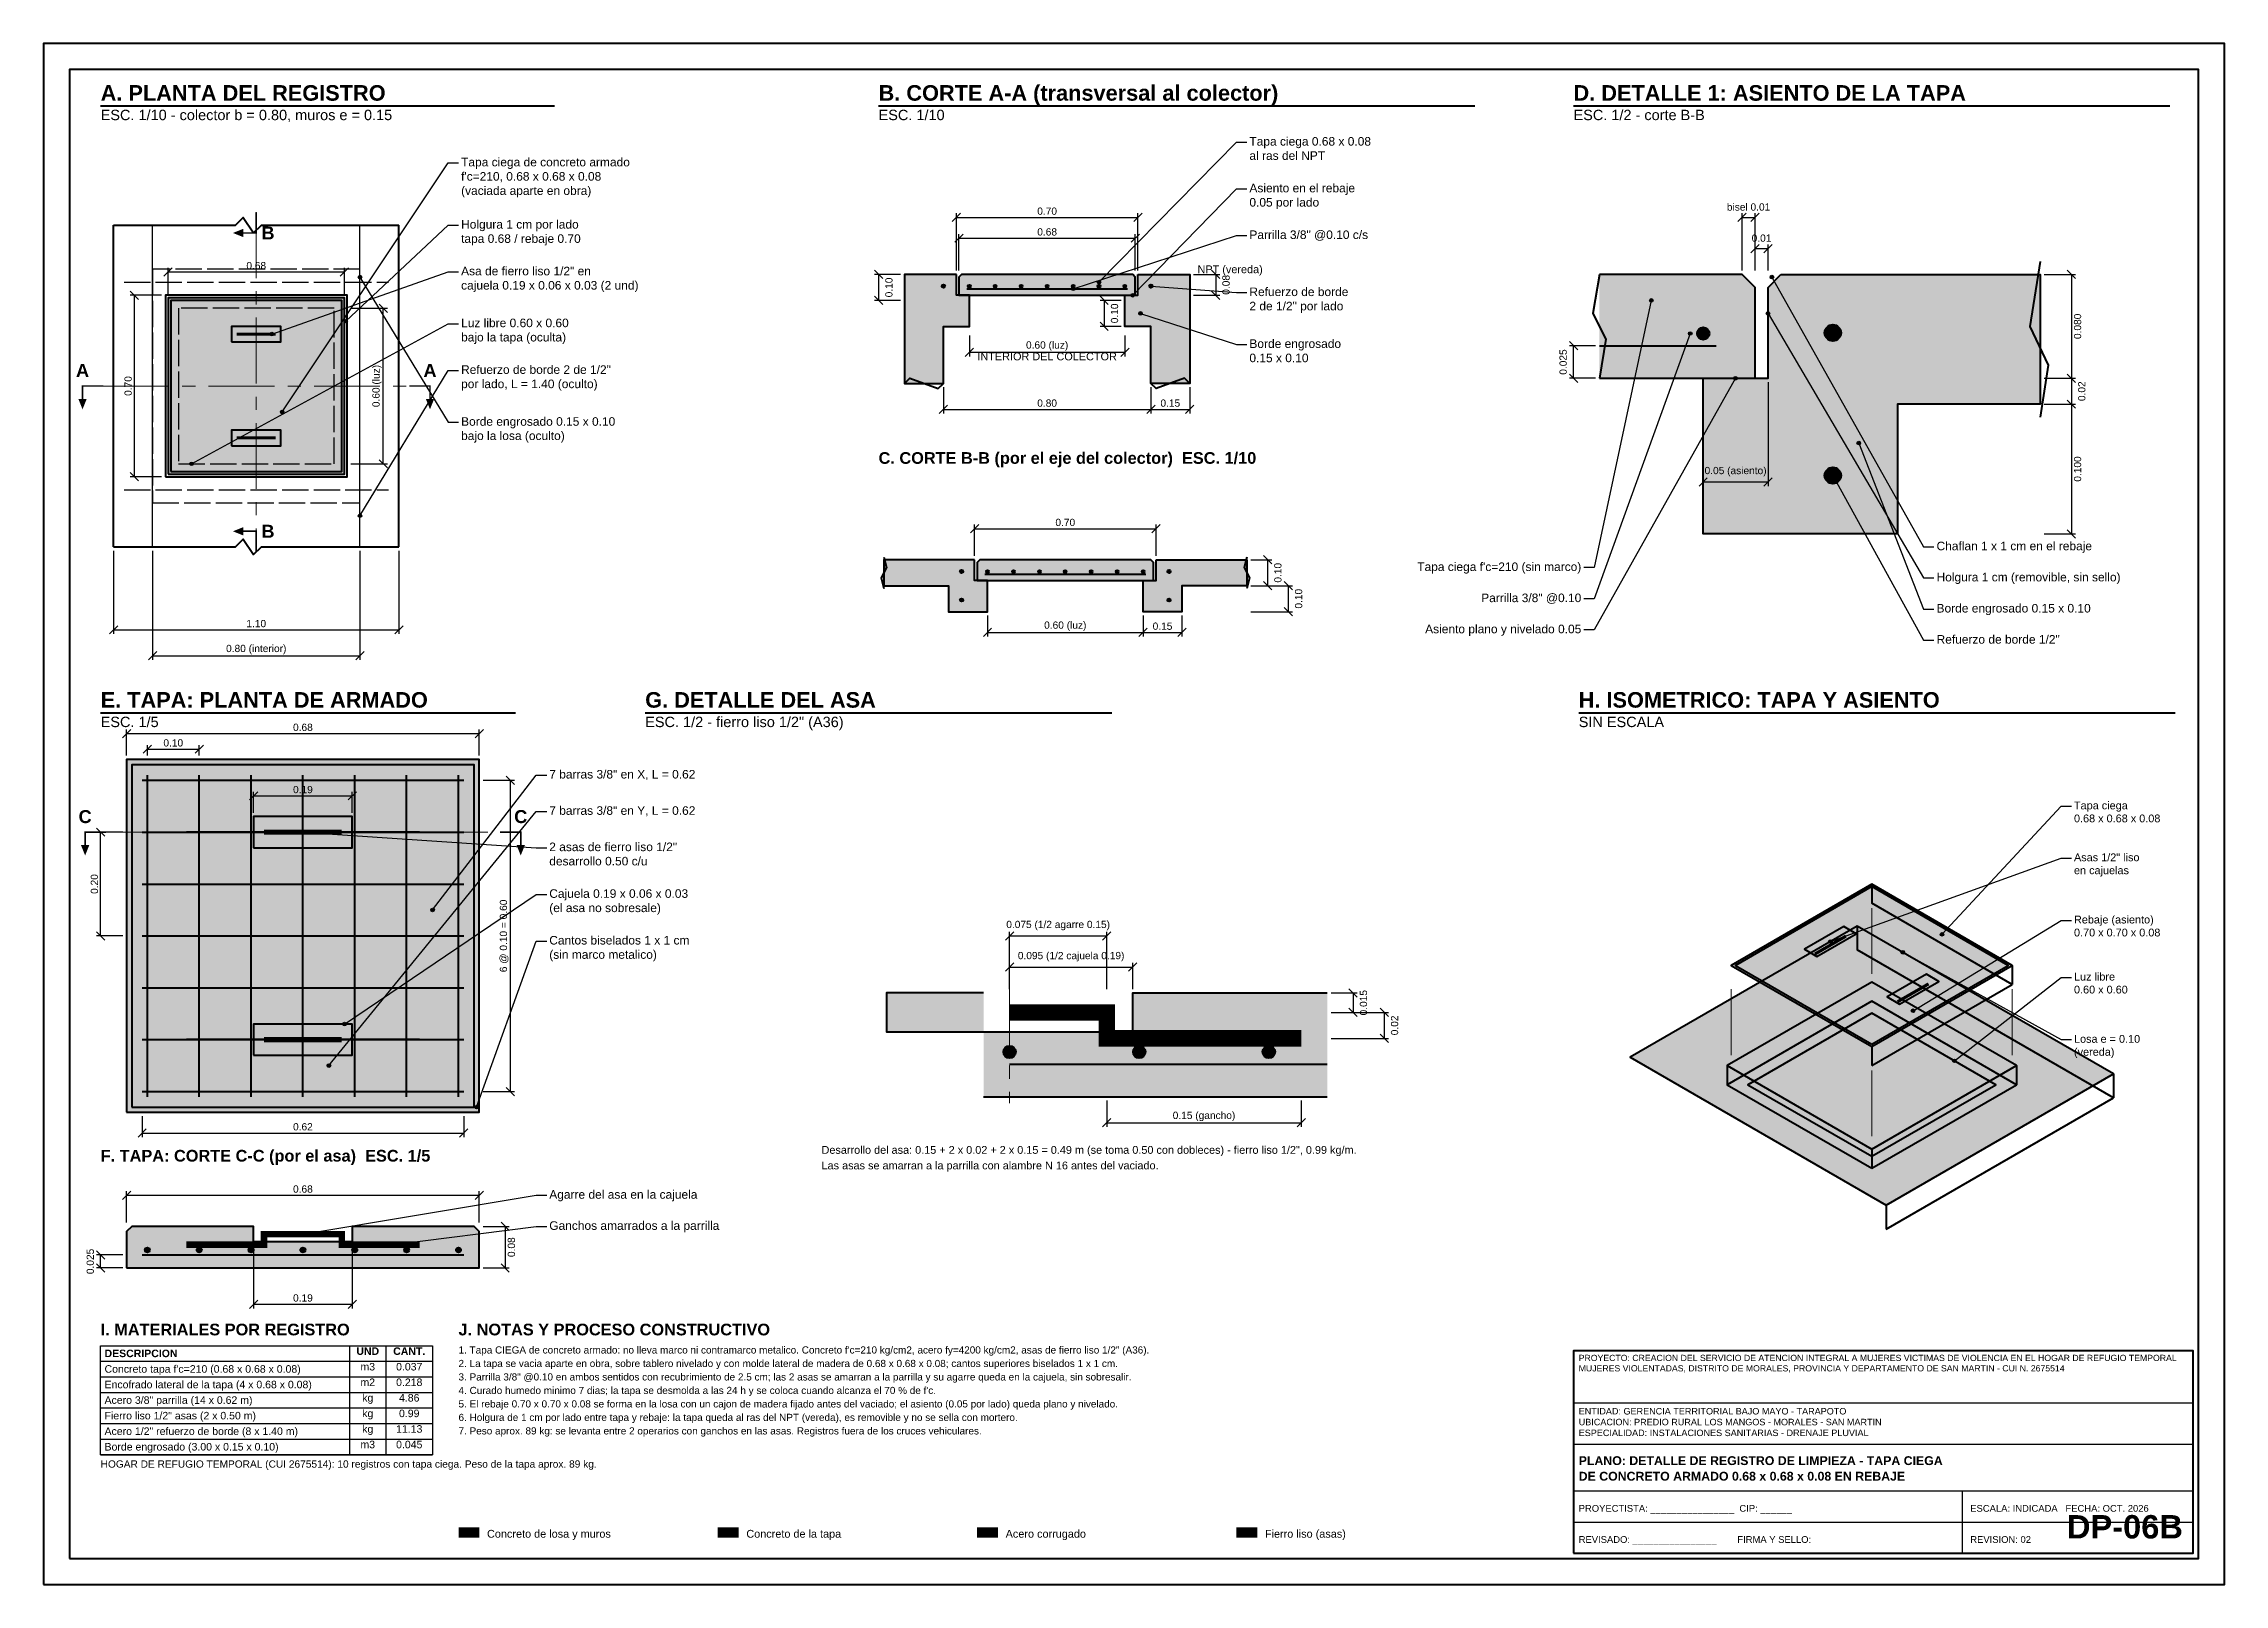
# Model space of a CAD drawing. Header units: millimetres. Extents: x 0 to 841, y 0 to 594.
import ezdxf
from ezdxf.enums import TextEntityAlignment as Align

# ---------------------------------------------------------------- set-up
doc = ezdxf.new("R2010")
doc.units = ezdxf.units.MM
doc.header["$LTSCALE"] = 8
doc.linetypes.add('CENTER', pattern=[5.08, 3.175, -0.635, 0.635, -0.635])
doc.linetypes.add('DASHED', pattern=[1.524, 1.27, -0.254])
for name, color, linetype, lineweight in [('ACERO', 1, 'Continuous', 40), ('ACERO_LISO', 30, 'Continuous', 40), ('ACERO_OCULTO', 1, 'DASHED', 25), ('CONCRETO', 8, 'Continuous', 50), ('CONCRETO_ACHURADO', 253, 'Continuous', 13), ('CORTE', 1, 'Continuous', 35), ('COTAS', 94, 'Continuous', 18), ('EJES', 1, 'CENTER', 18), ('LAMINA', 7, 'Continuous', 50), ('MEMBRETE', 7, 'Continuous', 25), ('NOTAS_LLAMADA', 30, 'Continuous', 25), ('OCULTO', 8, 'DASHED', 25), ('TAPA', 8, 'Continuous', 50), ('TEXTO', 7, 'Continuous', 25), ('TITULOS', 160, 'Continuous', 50)]:
    doc.layers.add(name, color=color, linetype=linetype, lineweight=lineweight)
doc.styles.add('ARIAL', font='arial.ttf')
doc.styles.add('ARIALB', font='arialbd.ttf')
doc.dimstyles.new('M_1_10', dxfattribs={"dimtxt": 2.8, "dimasz": 2.2, "dimexe": 1.6, "dimexo": 1.5, "dimgap": 1, "dimtad": 1, "dimlfac": 0.01, "dimzin": 0, "dimdsep": 46, "dimtxsty": 'ARIAL', "dimtsz": 1.6, "dimcen": 2.5, "dimclrd": 94, "dimclre": 94, "dimclrt": 7, "dimazin": 3, "dimtfac": 1, "dimtmove": 1, "dimatfit": 3})
doc.dimstyles.new('M_1_2', dxfattribs={"dimtxt": 2.8, "dimasz": 2.2, "dimexe": 1.6, "dimexo": 1.5, "dimgap": 1, "dimtad": 1, "dimdec": 3, "dimlfac": 0.002, "dimzin": 0, "dimdsep": 46, "dimtxsty": 'ARIAL', "dimtsz": 1.6, "dimcen": 2.5, "dimclrd": 94, "dimclre": 94, "dimclrt": 7, "dimazin": 3, "dimtfac": 1, "dimtmove": 1, "dimatfit": 3})
doc.dimstyles.new('M_1_5', dxfattribs={"dimtxt": 2.8, "dimasz": 2.2, "dimexe": 1.6, "dimexo": 1.5, "dimgap": 1, "dimtad": 1, "dimlfac": 0.005, "dimzin": 0, "dimdsep": 46, "dimtxsty": 'ARIAL', "dimtsz": 1.6, "dimcen": 2.5, "dimclrd": 94, "dimclre": 94, "dimclrt": 7, "dimazin": 3, "dimtfac": 1, "dimtmove": 1, "dimatfit": 3})

msp = doc.modelspace()

# ---------------------------------------------------------------- hatches: boundary and pattern name
at = {"layer": 'ACERO'}
h = msp.add_hatch(color=1, dxfattribs=at)
edge = h.paths.add_edge_path()
edge.add_arc((347, 500.5), 0.635, 0, 360)
h = msp.add_hatch(color=1, dxfattribs=at)
edge = h.paths.add_edge_path()
edge.add_arc((357, 500.45), 0.55, 0, 360)
h = msp.add_hatch(color=1, dxfattribs=at)
edge = h.paths.add_edge_path()
edge.add_arc((367, 500.45), 0.55, 0, 360)
h = msp.add_hatch(color=1, dxfattribs=at)
edge = h.paths.add_edge_path()
edge.add_arc((377, 500.45), 0.55, 0, 360)
h = msp.add_hatch(color=1, dxfattribs=at)
edge = h.paths.add_edge_path()
edge.add_arc((387, 500.45), 0.55, 0, 360)
h = msp.add_hatch(color=1, dxfattribs=at)
edge = h.paths.add_edge_path()
edge.add_arc((397, 500.45), 0.55, 0, 360)
h = msp.add_hatch(color=1, dxfattribs=at)
edge = h.paths.add_edge_path()
edge.add_arc((407, 500.45), 0.55, 0, 360)
h = msp.add_hatch(color=1, dxfattribs=at)
edge = h.paths.add_edge_path()
edge.add_arc((417, 500.45), 0.55, 0, 360)
h = msp.add_hatch(color=1, dxfattribs=at)
edge = h.paths.add_edge_path()
edge.add_arc((427, 500.5), 0.635, 0, 360)
h = msp.add_hatch(color=1, dxfattribs=at)
edge = h.paths.add_edge_path()
edge.add_arc((640, 482.25), 2.3812, 0, 360)
h = msp.add_hatch(color=1, dxfattribs=at)
edge = h.paths.add_edge_path()
edge.add_arc((690, 482.5), 3.175, 0, 360)
h = msp.add_hatch(color=1, dxfattribs=at)
edge = h.paths.add_edge_path()
edge.add_arc((690, 427.5), 3.175, 0, 360)
h = msp.add_hatch(color=1, dxfattribs=at)
edge = h.paths.add_edge_path()
edge.add_arc((354, 390.5), 0.635, 0, 360)
h = msp.add_hatch(color=1, dxfattribs=at)
edge = h.paths.add_edge_path()
edge.add_arc((364, 390.45), 0.55, 0, 360)
h = msp.add_hatch(color=1, dxfattribs=at)
edge = h.paths.add_edge_path()
edge.add_arc((374, 390.45), 0.55, 0, 360)
h = msp.add_hatch(color=1, dxfattribs=at)
edge = h.paths.add_edge_path()
edge.add_arc((384, 390.45), 0.55, 0, 360)
h = msp.add_hatch(color=1, dxfattribs=at)
edge = h.paths.add_edge_path()
edge.add_arc((394, 390.45), 0.55, 0, 360)
h = msp.add_hatch(color=1, dxfattribs=at)
edge = h.paths.add_edge_path()
edge.add_arc((404, 390.45), 0.55, 0, 360)
h = msp.add_hatch(color=1, dxfattribs=at)
edge = h.paths.add_edge_path()
edge.add_arc((414, 390.45), 0.55, 0, 360)
h = msp.add_hatch(color=1, dxfattribs=at)
edge = h.paths.add_edge_path()
edge.add_arc((424, 390.45), 0.55, 0, 360)
h = msp.add_hatch(color=1, dxfattribs=at)
edge = h.paths.add_edge_path()
edge.add_arc((434, 390.5), 0.635, 0, 360)
h = msp.add_hatch(color=1, dxfattribs=at)
edge = h.paths.add_edge_path()
edge.add_arc((354, 379.5), 0.635, 0, 360)
h = msp.add_hatch(color=1, dxfattribs=at)
edge = h.paths.add_edge_path()
edge.add_arc((434, 379.5), 0.635, 0, 360)
h = msp.add_hatch(color=1, dxfattribs=at)
edge = h.paths.add_edge_path()
edge.add_arc((372.5, 205.25), 2.3812, 0, 360)
h = msp.add_hatch(color=1, dxfattribs=at)
edge = h.paths.add_edge_path()
edge.add_arc((422.5, 205.25), 2.3812, 0, 360)
h = msp.add_hatch(color=1, dxfattribs=at)
edge = h.paths.add_edge_path()
edge.add_arc((472.5, 205.25), 2.3812, 0, 360)
h = msp.add_hatch(color=1, dxfattribs=at)
edge = h.paths.add_edge_path()
edge.add_arc((40, 128.9), 0.9525, 0, 360)
h = msp.add_hatch(color=1, dxfattribs=at)
edge = h.paths.add_edge_path()
edge.add_arc((60, 128.9), 0.9525, 0, 360)
h = msp.add_hatch(color=1, dxfattribs=at)
edge = h.paths.add_edge_path()
edge.add_arc((80, 128.9), 0.9525, 0, 360)
h = msp.add_hatch(color=1, dxfattribs=at)
edge = h.paths.add_edge_path()
edge.add_arc((100, 128.9), 0.9525, 0, 360)
h = msp.add_hatch(color=1, dxfattribs=at)
edge = h.paths.add_edge_path()
edge.add_arc((120, 128.9), 0.9525, 0, 360)
h = msp.add_hatch(color=1, dxfattribs=at)
edge = h.paths.add_edge_path()
edge.add_arc((140, 128.9), 0.9525, 0, 360)
h = msp.add_hatch(color=1, dxfattribs=at)
edge = h.paths.add_edge_path()
edge.add_arc((160, 128.9), 0.9525, 0, 360)
at = {"layer": 'CONCRETO_ACHURADO'}
for color, points in [(254, [(352, 505), (332, 505), (332, 463), (347, 463), (347, 485), (357, 485), (357, 497), (352, 497)]), (253, [(353, 497), (421, 497), (421, 504), (420, 505), (354, 505), (353, 504)]), (254, [(422, 505), (442, 505), (442, 463), (427, 463), (427, 485), (417, 485), (417, 497), (422, 497)]), (253, [(600, 465), (660, 465), (660, 500), (655, 505), (600, 505)]), (254, [(670, 505), (770, 505), (770, 455), (715, 455), (715, 405), (640, 405), (640, 465), (665, 465), (665, 500)]), (253, [(48, 428), (116, 428), (116, 496), (48, 496)]), (254, [(359, 395), (324, 395), (324, 385), (349, 385), (349, 375), (364, 375), (364, 387), (359, 387)]), (253, [(360, 387), (428, 387), (428, 394), (427, 395), (361, 395), (360, 394)]), (254, [(429, 395), (464, 395), (464, 385), (439, 385), (439, 375), (424, 375), (424, 387), (429, 387)]), (253, [(32, 182), (168, 182), (168, 318), (32, 318)]), (253, [(705, 207.36), (759.1785, 238.64), (705, 269.92), (650.8215, 238.64)]), (254, [(710.5772, 146.18), (798.219, 196.78), (699.4228, 253.82), (611.781, 203.22)]), (253, [(362.5, 228), (325, 228), (325, 213), (420, 213), (420, 228), (495, 228), (495, 188), (362.5, 188)]), (252, [(705, 167.8), (760.772, 200), (705, 232.2), (649.228, 200)]), (253, [(32, 122), (168, 122), (168, 136), (166, 138), (119, 138), (119, 132), (81, 132), (81, 138), (34, 138), (32, 136)])]:
    msp.add_hatch(color=color, dxfattribs=at).paths.add_polyline_path(points)
at = {"layer": 'NOTAS_LLAMADA'}
h = msp.add_hatch(color=30, dxfattribs=at)
edge = h.paths.add_edge_path()
edge.add_arc((122, 504), 0.7, 0, 360)
h = msp.add_hatch(color=30, dxfattribs=at)
edge = h.paths.add_edge_path()
edge.add_arc((666.5, 504), 0.7, 0, 360)
h = msp.add_hatch(color=30, dxfattribs=at)
edge = h.paths.add_edge_path()
edge.add_arc((397, 499.5), 0.7, 0, 360)
h = msp.add_hatch(color=30, dxfattribs=at)
edge = h.paths.add_edge_path()
edge.add_arc((407, 502), 0.7, 0, 360)
h = msp.add_hatch(color=30, dxfattribs=at)
edge = h.paths.add_edge_path()
edge.add_arc((420, 497), 0.7, 0, 360)
h = msp.add_hatch(color=30, dxfattribs=at)
edge = h.paths.add_edge_path()
edge.add_arc((427, 500.5), 0.7, 0, 360)
h = msp.add_hatch(color=30, dxfattribs=at)
edge = h.paths.add_edge_path()
edge.add_arc((423, 490), 0.7, 0, 360)
h = msp.add_hatch(color=30, dxfattribs=at)
edge = h.paths.add_edge_path()
edge.add_arc((620, 495), 0.7, 0, 360)
h = msp.add_hatch(color=30, dxfattribs=at)
edge = h.paths.add_edge_path()
edge.add_arc((665, 490), 0.7, 0, 360)
h = msp.add_hatch(color=30, dxfattribs=at)
edge = h.paths.add_edge_path()
edge.add_arc((88, 482), 0.7, 0, 360)
h = msp.add_hatch(color=30, dxfattribs=at)
edge = h.paths.add_edge_path()
edge.add_arc((116.5, 487), 0.7, 0, 360)
h = msp.add_hatch(color=30, dxfattribs=at)
edge = h.paths.add_edge_path()
edge.add_arc((635, 482.25), 0.7, 0, 360)
h = msp.add_hatch(color=30, dxfattribs=at)
edge = h.paths.add_edge_path()
edge.add_arc((652.5, 465), 0.7, 0, 360)
h = msp.add_hatch(color=30, dxfattribs=at)
edge = h.paths.add_edge_path()
edge.add_arc((92, 452), 0.7, 0, 360)
h = msp.add_hatch(color=30, dxfattribs=at)
edge = h.paths.add_edge_path()
edge.add_arc((700, 440), 0.7, 0, 360)
h = msp.add_hatch(color=30, dxfattribs=at)
edge = h.paths.add_edge_path()
edge.add_arc((57, 432), 0.7, 0, 360)
h = msp.add_hatch(color=30, dxfattribs=at)
edge = h.paths.add_edge_path()
edge.add_arc((690, 427.5), 0.7, 0, 360)
h = msp.add_hatch(color=30, dxfattribs=at)
edge = h.paths.add_edge_path()
edge.add_arc((122, 412), 0.7, 0, 360)
h = msp.add_hatch(color=30, dxfattribs=at)
edge = h.paths.add_edge_path()
edge.add_arc((100, 290), 0.7, 0, 360)
h = msp.add_hatch(color=30, dxfattribs=at)
edge = h.paths.add_edge_path()
edge.add_arc((150, 260), 0.7, 0, 360)
h = msp.add_hatch(color=30, dxfattribs=at)
edge = h.paths.add_edge_path()
edge.add_arc((689.0651, 247.84), 0.7, 0, 360)
h = msp.add_hatch(color=30, dxfattribs=at)
edge = h.paths.add_edge_path()
edge.add_arc((716.9512, 243.7), 0.7, 0, 360)
h = msp.add_hatch(color=30, dxfattribs=at)
edge = h.paths.add_edge_path()
edge.add_arc((732.0893, 250.6), 0.7, 0, 360)
h = msp.add_hatch(color=30, dxfattribs=at)
edge = h.paths.add_edge_path()
edge.add_arc((720.9349, 221.16), 0.7, 0, 360)
h = msp.add_hatch(color=30, dxfattribs=at)
edge = h.paths.add_edge_path()
edge.add_arc((116, 216), 0.7, 0, 360)
h = msp.add_hatch(color=30, dxfattribs=at)
edge = h.paths.add_edge_path()
edge.add_arc((736.8697, 201.84), 0.7, 0, 360)
h = msp.add_hatch(color=30, dxfattribs=at)
edge = h.paths.add_edge_path()
edge.add_arc((110, 200), 0.7, 0, 360)
h = msp.add_hatch(color=30, dxfattribs=at)
edge = h.paths.add_edge_path()
edge.add_arc((167, 184), 0.7, 0, 360)
h = msp.add_hatch(color=30, dxfattribs=at)
edge = h.paths.add_edge_path()
edge.add_arc((100, 135), 0.7, 0, 360)
h = msp.add_hatch(color=30, dxfattribs=at)
edge = h.paths.add_edge_path()
edge.add_arc((135, 131), 0.7, 0, 360)
at = {"layer": 'TEXTO'}
for color, points in [(254, [(160, 18), (168, 18), (168, 22), (160, 22)]), (253, [(260, 18), (268, 18), (268, 22), (260, 22)]), (1, [(360, 18), (368, 18), (368, 22), (360, 22)]), (30, [(460, 18), (468, 18), (468, 22), (460, 22)])]:
    msp.add_hatch(color=color, dxfattribs=at).paths.add_polyline_path(points)

# ---------------------------------------------------------------- linework, layer by layer
at = {"layer": 'ACERO'}
for p, q in [((356, 499.5), (418, 499.5)), ((600, 477.5), (645, 477.5)), ((363, 389.5), (425, 389.5)), ((40, 188), (40, 312)), ((60, 188), (60, 312)), ((80, 188), (80, 312)), ((100, 188), (100, 312)), ((120, 188), (120, 312)), ((140, 188), (140, 312)), ((160, 188), (160, 312)), ((38, 310), (162, 310)), ((38, 290), (162, 290)), ((38, 270), (162, 270)), ((38, 250), (162, 250)), ((38, 230), (162, 230)), ((38, 210), (162, 210)), ((372.5, 200.5), (495, 200.5)), ((38, 190), (162, 190)), ((38, 127), (162, 127))]:
    msp.add_line(p, q, dxfattribs=at)
for centre, radius in [((347, 500.5), 0.635), ((357, 500.45), 0.55), ((367, 500.45), 0.55), ((377, 500.45), 0.55), ((387, 500.45), 0.55), ((397, 500.45), 0.55), ((407, 500.45), 0.55), ((417, 500.45), 0.55), ((427, 500.5), 0.635), ((640, 482.25), 2.3812), ((690, 482.5), 3.175), ((690, 427.5), 3.175), ((354, 390.5), 0.635), ((364, 390.45), 0.55), ((374, 390.45), 0.55), ((384, 390.45), 0.55), ((394, 390.45), 0.55), ((404, 390.45), 0.55), ((414, 390.45), 0.55), ((424, 390.45), 0.55), ((434, 390.5), 0.635), ((354, 379.5), 0.635), ((434, 379.5), 0.635), ((372.5, 205.25), 2.3812), ((422.5, 205.25), 2.3812), ((472.5, 205.25), 2.3812), ((40, 128.9), 0.9525), ((60, 128.9), 0.9525), ((80, 128.9), 0.9525), ((100, 128.9), 0.9525), ((120, 128.9), 0.9525), ((140, 128.9), 0.9525), ((160, 128.9), 0.9525)]:
    msp.add_circle(centre, radius, dxfattribs=at)
at = {"layer": 'ACERO_LISO'}
for points, const_width in [([(74.5, 482), (89.5, 482)], 1.2), ([(74.5, 442), (89.5, 442)], 1.2), ([(55, 290), (85, 290)], 0.9), ([(85, 290), (115, 290)], 2), ([(115, 290), (145, 290)], 0.9), ([(683.0896, 243.01), (695.0407, 249.91)], 1.2), ([(714.9593, 224.61), (726.9104, 231.51)], 1.2), ([(372.5, 220.5), (410, 220.5), (410, 210.5), (485, 210.5)], 6.35), ([(55, 210), (85, 210)], 0.9), ([(85, 210), (115, 210)], 2), ([(115, 210), (145, 210)], 0.9), ([(55, 131), (85, 131), (85, 135), (115, 135), (115, 131), (145, 131)], 2.54)]:
    msp.add_lwpolyline(points, dxfattribs=dict(at, const_width=const_width))
at = {"layer": 'ACERO_OCULTO'}
for p, q in [((42, 402), (42, 522)), ((122, 402), (122, 522)), ((31, 502), (133, 502)), ((31, 422), (133, 422))]:
    msp.add_line(p, q, dxfattribs=at)
at = {"layer": 'CONCRETO'}
for p, q in [((27, 400), (27, 524)), ((137, 400), (137, 524)), ((699.4228, 253.82), (699.4228, 244.62)), ((798.219, 187.58), (699.4228, 244.62)), ((649.228, 200), (649.228, 192.64)), ((760.772, 200), (760.772, 192.64)), ((798.219, 196.78), (798.219, 187.58)), ((710.5772, 136.98), (798.219, 187.58)), ((705, 167.8), (705, 160.44)), ((710.5772, 146.18), (710.5772, 136.98))]:
    msp.add_line(p, q, dxfattribs=at)
for points in [[(27, 524), (74, 524), (77, 527), (81, 521), (84, 524), (137, 524)], [(770, 510), (766, 485), (773, 470), (770, 450)], [(332, 463), (334, 465), (345, 461), (347, 463)], [(442, 463), (440, 465), (429, 461), (427, 463)], [(27, 400), (74, 400), (77, 403), (81, 397), (84, 400), (137, 400)], [(324, 396), (325, 392), (323, 388), (324, 384)], [(464, 396), (463, 392), (465, 388), (464, 384)]]:
    msp.add_lwpolyline(points, dxfattribs=at)
for points in [[(352, 505), (332, 505), (332, 463), (347, 463), (347, 485), (357, 485), (357, 497), (352, 497)], [(422, 505), (442, 505), (442, 463), (427, 463), (427, 485), (417, 485), (417, 497), (422, 497)], [(670, 505), (770, 505), (770, 455), (715, 455), (715, 405), (640, 405), (640, 465), (665, 465), (665, 500)], [(47, 427), (117, 427), (117, 497), (47, 497)], [(72.5, 479), (91.5, 479), (91.5, 485), (72.5, 485)], [(72.5, 439), (91.5, 439), (91.5, 445), (72.5, 445)], [(359, 395), (324, 395), (324, 385), (349, 385), (349, 375), (364, 375), (364, 387), (359, 387)], [(429, 395), (464, 395), (464, 385), (439, 385), (439, 375), (424, 375), (424, 387), (429, 387)], [(81, 284), (119, 284), (119, 296), (81, 296)], [(710.5772, 146.18), (798.219, 196.78), (699.4228, 253.82), (611.781, 203.22)], [(683.8863, 242.09), (699.0244, 250.83), (694.244, 253.59), (679.1058, 244.85)], [(705, 167.8), (760.772, 200), (705, 232.2), (649.228, 200)], [(715.756, 223.69), (730.8942, 232.43), (726.1137, 235.19), (710.9756, 226.45)], [(705, 160.44), (760.772, 192.64), (705, 224.84), (649.228, 192.64)], [(705, 165.04), (752.8046, 192.64), (705, 220.24), (657.1954, 192.64)], [(81, 204), (119, 204), (119, 216), (81, 216)]]:
    msp.add_lwpolyline(points, close=True, dxfattribs=at)
at = {"layer": 'CORTE', "const_width": 0.6}
for points in [[(82, 529), (82, 521), (77, 521)], [(23, 462), (15, 462), (15, 457)], [(141, 462), (149, 462), (149, 457)], [(82, 398), (82, 406), (77, 406)], [(24, 290), (16, 290), (16, 285)], [(176, 290), (184, 290), (184, 285)]]:
    msp.add_lwpolyline(points, dxfattribs=at)
at = {"layer": 'CORTE', "color": 1}
for points in [[(77, 519.4), (77, 522.6), (73, 521)], [(13.4, 457), (16.6, 457), (15, 453)], [(147.4, 457), (150.6, 457), (149, 453)], [(77, 404.4), (77, 407.6), (73, 406)], [(14.4, 285), (17.6, 285), (16, 281)], [(182.4, 285), (185.6, 285), (184, 281)]]:
    msp.add_solid(points, dxfattribs=at)
at = {"layer": 'EJES'}
for p, q in [((82, 529), (82, 398)), ((23, 462), (141, 462)), ((24, 290), (176, 290)), ((705, 260.72), (705, 233.12)), ((372.5, 230.5), (372.5, 185.5)), ((650.8215, 229.44), (650.8215, 201.84)), ((759.1785, 229.44), (759.1785, 201.84)), ((705, 198.16), (705, 170.56))]:
    msp.add_line(p, q, dxfattribs=at)
at = {"layer": 'LAMINA'}
msp.add_lwpolyline([(0, 0), (841, 0), (841, 594), (0, 594)], close=True, dxfattribs=at)
at = {"layer": 'LAMINA', "lineweight": 70}
msp.add_lwpolyline([(10, 10), (831, 10), (831, 584), (10, 584)], close=True, dxfattribs=at)
at = {"layer": 'MEMBRETE'}
for p, q in [((22, 86), (150, 86)), ((118, 92), (118, 50)), ((132, 92), (132, 50)), ((22, 80), (150, 80)), ((22, 74), (150, 74)), ((22, 68), (150, 68)), ((590, 70), (829, 70)), ((22, 62), (150, 62)), ((22, 56), (150, 56)), ((590, 54), (829, 54)), ((22, 50), (150, 50)), ((590, 36), (829, 36)), ((740, 12), (740, 36)), ((590, 24), (829, 24))]:
    msp.add_line(p, q, dxfattribs=at)
msp.add_lwpolyline([(22, 92), (150, 92), (150, 50), (22, 50)], close=True, dxfattribs=at)
at = {"layer": 'MEMBRETE', "lineweight": 50}
msp.add_lwpolyline([(590, 12), (829, 12), (829, 90), (590, 90)], close=True, dxfattribs=at)
at = {"layer": 'NOTAS_LLAMADA'}
for points in [[(407, 502), (460, 556), (464, 556)], [(92, 452), (156, 548), (160, 548)], [(420, 497), (460, 538), (464, 538)], [(116.5, 487), (156, 524), (160, 524)], [(397, 499.5), (460, 520), (464, 520)], [(88, 482), (156, 506), (160, 506)], [(122, 504), (156, 448), (160, 448)], [(427, 500.5), (460, 498), (464, 498)], [(666.5, 504), (725, 400), (729, 400)], [(423, 490), (460, 478), (464, 478)], [(620, 495), (598, 392), (594, 392)], [(665, 490), (725, 388), (729, 388)], [(57, 432), (156, 486), (160, 486)], [(635, 482.25), (598, 380), (594, 380)], [(122, 412), (156, 468), (160, 468)], [(652.5, 465), (598, 368), (594, 368)], [(700, 440), (725, 376), (729, 376)], [(690, 427.5), (725, 364), (729, 364)], [(150, 260), (190, 312), (194, 312)], [(110, 200), (190, 298), (194, 298)], [(732.0893, 250.6), (778, 300), (782, 300)], [(100, 290), (190, 284), (194, 284)], [(689.0651, 247.84), (778, 280), (782, 280)], [(116, 216), (190, 266), (194, 266)], [(720.9349, 221.16), (778, 256), (782, 256)], [(167, 184), (190, 248), (194, 248)], [(716.9512, 243.7), (778, 210), (782, 210)], [(736.8697, 201.84), (778, 234), (782, 234)], [(100, 135), (190, 150), (194, 150)], [(135, 131), (190, 138), (194, 138)]]:
    msp.add_lwpolyline(points, dxfattribs=at)
for centre in [(122, 504), (666.5, 504), (397, 499.5), (407, 502), (420, 497), (427, 500.5), (423, 490), (620, 495), (665, 490), (88, 482), (116.5, 487), (635, 482.25), (652.5, 465), (92, 452), (700, 440), (57, 432), (690, 427.5), (122, 412), (100, 290), (150, 260), (689.0651, 247.84), (716.9512, 243.7), (732.0893, 250.6), (720.9349, 221.16), (116, 216), (736.8697, 201.84), (110, 200), (167, 184), (100, 135), (135, 131)]:
    msp.add_circle(centre, 0.7, dxfattribs=at)
at = {"layer": 'OCULTO'}
for p, q in [((42, 400), (42, 524)), ((122, 400), (122, 524))]:
    msp.add_line(p, q, dxfattribs=at)
for points in [[(42, 417), (122, 417), (122, 507), (42, 507)], [(52, 432), (112, 432), (112, 492), (52, 492)]]:
    msp.add_lwpolyline(points, close=True, dxfattribs=at)
at = {"layer": 'TAPA'}
for p, q in [((705, 269.92), (705, 262.56)), ((759.1785, 231.28), (705, 262.56)), ((759.1785, 238.64), (759.1785, 231.28)), ((705, 200), (759.1785, 231.28)), ((705, 207.36), (705, 200)), ((362.5, 188), (495, 188))]:
    msp.add_line(p, q, dxfattribs=at)
for points in [[(353, 497), (421, 497), (421, 504), (420, 505), (354, 505), (353, 504)], [(48, 428), (116, 428), (116, 496), (48, 496)], [(49, 429), (115, 429), (115, 495), (49, 495)], [(360, 387), (428, 387), (428, 394), (427, 395), (361, 395), (360, 394)], [(32, 182), (168, 182), (168, 318), (32, 318)], [(34, 184), (166, 184), (166, 316), (34, 316)], [(705, 207.36), (759.1785, 238.64), (705, 269.92), (650.8215, 238.64)], [(705, 208.28), (757.5851, 238.64), (705, 269), (652.4149, 238.64)], [(32, 122), (168, 122), (168, 136), (166, 138), (119, 138), (119, 132), (81, 132), (81, 138), (34, 138), (32, 136)]]:
    msp.add_lwpolyline(points, close=True, dxfattribs=at)
for points in [[(600, 505), (597.5, 490), (602.5, 480), (600, 465)], [(600, 465), (660, 465), (660, 500), (655, 505), (600, 505)], [(362.5, 228), (325, 228), (325, 213), (420, 213), (420, 228), (495, 228)]]:
    msp.add_lwpolyline(points, dxfattribs=at)
at = {"layer": 'TITULOS', "lineweight": 70}
for p, q in [((22, 570), (197, 570)), ((322, 570), (552, 570)), ((590, 570), (820, 570)), ((22, 336), (182, 336)), ((232, 336), (412, 336)), ((592, 336), (822, 336))]:
    msp.add_line(p, q, dxfattribs=at)

# ---------------------------------------------------------------- texts
at = {"layer": 'CORTE', "style": 'ARIALB'}
for p in [(84, 521), (84, 406)]:
    msp.add_text('B', height=5, dxfattribs=at).set_placement(p, align=Align.MIDDLE_LEFT)
for s, p in [('A', (15, 464)), ('A', (149, 464)), ('C', (16, 292)), ('C', (184, 292))]:
    msp.add_text(s, height=5, dxfattribs=at).set_placement(p, align=Align.BOTTOM_CENTER)
at = {"layer": 'TEXTO'}
for s, height, style, p in [('NPT (vereda)', 3, 'ARIAL', (445, 505.5)), ('Desarrollo del asa: 0.15 + 2 x 0.02 + 2 x 0.15 = 0.49 m (se toma 0.50 con dobleces) - fierro liso 1/2", 0.99 kg/m.', 3, 'ARIAL', (300, 166)), ('Las asas se amarran a la parrilla con alambre N 16 antes del vaciado.', 3, 'ARIAL', (300, 160)), ("Concreto tapa f'c=210 (0.68 x 0.68 x 0.08)", 2.9, 'ARIAL', (23.5, 81.6)), ('DESCRIPCION', 2.9, 'ARIALB', (23.5, 87.6)), ('2. La tapa se vacia aparte en obra, sobre tablero nivelado y con molde lateral de madera de 0.68 x 0.68 x 0.08; cantos superiores biselados 1 x 1 cm.', 2.75, 'ARIAL', (160, 83.8)), ('1. Tapa CIEGA de concreto armado: no lleva marco ni contramarco metalico. Concreto f\'c=210 kg/cm2, acero fy=4200 kg/cm2, asas de fierro liso 1/2" (A36).', 2.75, 'ARIAL', (160, 89)), ('Encofrado lateral de la tapa (4 x 0.68 x 0.08)', 2.9, 'ARIAL', (23.5, 75.6)), ("4. Curado humedo minimo 7 dias; la tapa se desmolda a las 24 h y se coloca cuando alcanza el 70 % de f'c.", 2.75, 'ARIAL', (160, 73.4)), ('3. Parrilla 3/8" @0.10 en ambos sentidos con recubrimiento de 2.5 cm; las 2 asas se amarran a la parrilla y su agarre queda en la cajuela, sin sobresalir.', 2.75, 'ARIAL', (160, 78.6)), ('Acero 3/8" parrilla (14 x 0.62 m)', 2.9, 'ARIAL', (23.5, 69.6)), ('5. El rebaje 0.70 x 0.70 x 0.08 se forma en la losa con un cajon de madera fijado antes del vaciado; el asiento (0.05 por lado) queda plano y nivelado.', 2.75, 'ARIAL', (160, 68.2)), ('Acero 1/2" refuerzo de borde (8 x 1.40 m)', 2.9, 'ARIAL', (23.5, 57.6)), ('Fierro liso 1/2" asas (2 x 0.50 m)', 2.9, 'ARIAL', (23.5, 63.6)), ('6. Holgura de 1 cm por lado entre tapa y rebaje: la tapa queda al ras del NPT (vereda), es removible y no se sella con mortero.', 2.75, 'ARIAL', (160, 63)), ('7. Peso aprox. 89 kg: se levanta entre 2 operarios con ganchos en las asas. Registros fuera de los cruces vehiculares.', 2.75, 'ARIAL', (160, 57.8)), ('Borde engrosado (3.00 x 0.15 x 0.10)', 2.9, 'ARIAL', (23.5, 51.6)), ('HOGAR DE REFUGIO TEMPORAL (CUI 2675514): 10 registros con tapa ciega. Peso de la tapa aprox. 89 kg.', 2.8, 'ARIAL', (22, 45)), ('PLANO: DETALLE DE REGISTRO DE LIMPIEZA - TAPA CIEGA', 3.4, 'ARIALB', (592, 46)), ('DE CONCRETO ARMADO 0.68 x 0.68 x 0.08 EN REBAJE', 3.4, 'ARIALB', (592, 40)), ('PROYECTISTA: ________________  CIP: ______', 2.6, 'ARIAL', (592, 28)), ('ESCALA: INDICADA   FECHA: OCT. 2026', 2.6, 'ARIAL', (743, 28)), ('Concreto de losa y muros', 3, 'ARIAL', (171, 18)), ('Concreto de la tapa', 3, 'ARIAL', (271, 18)), ('Acero corrugado', 3, 'ARIAL', (371, 18)), ('Fierro liso (asas)', 3, 'ARIAL', (471, 18)), ('REVISADO: ________________        FIRMA Y SELLO:', 2.6, 'ARIAL', (592, 16)), ('REVISION: 02', 2.6, 'ARIAL', (743, 16))]:
    msp.add_text(s, height=height, dxfattribs=dict(at, style=style)).set_placement(p)
for s, height, style, p in [('INTERIOR DEL COLECTOR', 3, 'ARIAL', (387, 471)), ('UND', 2.9, 'ARIALB', (125, 87.6)), ('m3', 2.9, 'ARIAL', (125, 81.6)), ('CANT.', 2.9, 'ARIALB', (141, 87.6)), ('0.037', 2.9, 'ARIAL', (141, 81.6)), ('m2', 2.9, 'ARIAL', (125, 75.6)), ('0.218', 2.9, 'ARIAL', (141, 75.6)), ('kg', 2.9, 'ARIAL', (125, 69.6)), ('kg', 2.9, 'ARIAL', (125, 63.6)), ('4.86', 2.9, 'ARIAL', (141, 69.6)), ('0.99', 2.9, 'ARIAL', (141, 63.6)), ('kg', 2.9, 'ARIAL', (125, 57.6)), ('11.13', 2.9, 'ARIAL', (141, 57.6)), ('m3', 2.9, 'ARIAL', (125, 51.6)), ('0.045', 2.9, 'ARIAL', (141, 51.6))]:
    msp.add_text(s, height=height, dxfattribs=dict(at, style=style)).set_placement(p, align=Align.BOTTOM_CENTER)
at = {"layer": 'TEXTO', "style": 'ARIAL'}
for s, insert, char_height, width, attachment_point in [('Tapa ciega 0.68 x 0.08\\Pal ras del NPT', (465, 557.98), 3.3, 60, 1), ("Tapa ciega de concreto armado\\Pf'c=210, 0.68 x 0.68 x 0.08\\P(vaciada aparte en obra)", (161, 549.98), 3.3, 80, 1), ('Asiento en el rebaje\\P0.05 por lado', (465, 539.98), 3.3, 60, 1), ('Holgura 1 cm por lado\\Ptapa 0.68 / rebaje 0.70', (161, 525.98), 3.3, 80, 1), ('Parrilla 3/8" @0.10 c/s', (465, 521.98), 3.3, 60, 1), ('Asa de fierro liso 1/2" en\\Pcajuela 0.19 x 0.06 x 0.03 (2 und)', (161, 507.98), 3.3, 80, 1), ('Refuerzo de borde\\P2 de 1/2" por lado', (465, 499.98), 3.3, 60, 1), ('Luz libre 0.60 x 0.60\\Pbajo la tapa (oculta)', (161, 487.98), 3.3, 80, 1), ('Borde engrosado\\P0.15 x 0.10', (465, 479.98), 3.3, 60, 1), ('Refuerzo de borde 2 de 1/2"\\Ppor lado, L = 1.40 (oculto)', (161, 469.98), 3.3, 80, 1), ('Borde engrosado 0.15 x 0.10\\Pbajo la losa (oculto)', (161, 449.98), 3.3, 80, 1), ('Chaflan 1 x 1 cm en el rebaje', (730, 401.98), 3.3, 80, 1), ("Tapa ciega f'c=210 (sin marco)", (593, 393.98), 3.3, 75, 3), ('Holgura 1 cm (removible, sin sello)', (730, 389.98), 3.3, 80, 1), ('Parrilla 3/8" @0.10', (593, 381.98), 3.3, 75, 3), ('Asiento plano y nivelado 0.05', (593, 369.98), 3.3, 75, 3), ('Borde engrosado 0.15 x 0.10', (730, 377.98), 3.3, 80, 1), ('Refuerzo de borde 1/2"', (730, 365.98), 3.3, 80, 1), ('7 barras 3/8" en X, L = 0.62', (195, 313.98), 3.3, 90, 1), ('7 barras 3/8" en Y, L = 0.62', (195, 299.98), 3.3, 90, 1), ('Tapa ciega\\P0.68 x 0.68 x 0.08', (783, 301.8), 3, 50, 1), ('2 asas de fierro liso 1/2"\\Pdesarrollo 0.50 c/u', (195, 285.98), 3.3, 90, 1), ('Asas 1/2" liso\\Pen cajuelas', (783, 281.8), 3, 50, 1), ('Cajuela 0.19 x 0.06 x 0.03\\P(el asa no sobresale)', (195, 267.98), 3.3, 90, 1), ('Rebaje (asiento)\\P0.70 x 0.70 x 0.08', (783, 257.8), 3, 50, 1), ('Cantos biselados 1 x 1 cm\\P(sin marco metalico)', (195, 249.98), 3.3, 90, 1), ('Luz libre\\P0.60 x 0.60', (783, 235.8), 3, 50, 1), ('Losa e = 0.10\\P(vereda)', (783, 211.8), 3, 50, 1), ('Agarre del asa en la cajuela', (195, 151.98), 3.3, 80, 1), ('Ganchos amarrados a la parrilla', (195, 139.98), 3.3, 80, 1), ('PROYECTO: CREACION DEL SERVICIO DE ATENCION INTEGRAL A MUJERES VICTIMAS DE VIOLENCIA EN EL HOGAR DE REFUGIO TEMPORAL MUJERES VIOLENTADAS, DISTRITO DE MORALES, PROVINCIA Y DEPARTAMENTO DE SAN MARTIN - CUI N. 2675514', (592, 88.5), 2.4, 232, 1), ('ENTIDAD: GERENCIA TERRITORIAL BAJO MAYO - TARAPOTO\\PUBICACION: PREDIO RURAL LOS MANGOS - MORALES - SAN MARTIN\\PESPECIALIDAD: INSTALACIONES SANITARIAS - DRENAJE PLUVIAL', (592, 68), 2.5, 232, 1)]:
    msp.add_mtext(s, dxfattribs=dict(at, insert=insert, char_height=char_height, width=width, attachment_point=attachment_point))
at = {"layer": 'TITULOS'}
for s, height, style, p in [('A. PLANTA DEL REGISTRO', 6, 'ARIALB', (22, 572)), ('B. CORTE A-A (transversal al colector)', 6, 'ARIALB', (322, 572)), ('D. DETALLE 1: ASIENTO DE LA TAPA', 6, 'ARIALB', (590, 572)), ('ESC. 1/10 - colector b = 0.80, muros e = 0.15', 4, 'ARIAL', (22, 564.5)), ('ESC. 1/10', 4, 'ARIAL', (322, 564.5)), ('ESC. 1/2 - corte B-B', 4, 'ARIAL', (590, 564.5)), ('C. CORTE B-B (por el eje del colector)  ESC. 1/10', 4.5, 'ARIALB', (322, 432)), ('E. TAPA: PLANTA DE ARMADO', 6, 'ARIALB', (22, 338)), ('G. DETALLE DEL ASA', 6, 'ARIALB', (232, 338)), ('H. ISOMETRICO: TAPA Y ASIENTO', 6, 'ARIALB', (592, 338)), ('ESC. 1/5', 4, 'ARIAL', (22, 330.5)), ('ESC. 1/2 - fierro liso 1/2" (A36)', 4, 'ARIAL', (232, 330.5)), ('SIN ESCALA', 4, 'ARIAL', (592, 330.5)), ('F. TAPA: CORTE C-C (por el asa)  ESC. 1/5', 4.5, 'ARIALB', (22, 163)), ('I. MATERIALES POR REGISTRO', 4.5, 'ARIALB', (22, 96)), ('J. NOTAS Y PROCESO CONSTRUCTIVO', 4.5, 'ARIALB', (160, 96))]:
    msp.add_text(s, height=height, dxfattribs=dict(at, style=style)).set_placement(p)
at = {"layer": 'TITULOS', "style": 'ARIALB'}
msp.add_text('DP-06B', height=9, dxfattribs=at).set_placement((825, 15), align=Align.BOTTOM_RIGHT)

# ---------------------------------------------------------------- dimensions: what is measured, and where the dimension line sits
at = {"layer": 'COTAS'}
for base, p1, p2, dimstyle in [((352, 527), (352, 505), (422, 505), 'M_1_10'), ((353, 519), (353, 505), (421, 505), 'M_1_10'), ((48, 506), (48, 496), (116, 496), 'M_1_10'), ((347, 453), (347, 463), (427, 463), 'M_1_10'), ((427, 453), (427, 463), (442, 463), 'M_1_10'), ((359, 407), (359, 395), (429, 395), 'M_1_10'), ((27, 368), (27, 400), (137, 400), 'M_1_10'), ((424, 367), (424, 375), (439, 375), 'M_1_10'), ((32, 328), (32, 318), (168, 318), 'M_1_5'), ((81, 304), (81, 296), (119, 296), 'M_1_5'), ((38, 174), (38, 182), (162, 182), 'M_1_5'), ((32, 150), (32, 138), (168, 138), 'M_1_5'), ((81, 108), (81, 132), (119, 132), 'M_1_5')]:
    msp.add_linear_dim(base=base, p1=p1, p2=p2, dimstyle=dimstyle, dxfattribs=at).render()
for base, p1, p2, text, dimstyle in [((655, 527), (655, 505), (660, 505), 'bisel 0.01', 'M_1_2'), ((660, 515), (660, 505), (665, 505), '0.01', 'M_1_2'), ((357, 475), (357, 483), (417, 483), '0.60 (luz)', 'M_1_10'), ((640, 425), (640, 465), (665, 465), '0.05 (asiento)', 'M_1_2'), ((42, 358), (42, 400), (122, 400), '0.80 (interior)', 'M_1_10'), ((364, 367), (364, 375), (424, 375), '0.60 (luz)', 'M_1_10'), ((40, 322), (40, 318), (60, 318), '0.10', 'M_1_5'), ((372.5, 250), (372.5, 228), (410, 228), '0.075 (1/2 agarre 0.15)', 'M_1_2'), ((372.5, 238), (372.5, 228), (420, 228), '0.095 (1/2 cajuela 0.19)', 'M_1_2'), ((410, 178), (410, 188), (485, 188), '0.15 (gancho)', 'M_1_2')]:
    msp.add_linear_dim(base=base, p1=p1, p2=p2, text=text, dimstyle=dimstyle, dxfattribs=at).render()
for base, p1, p2, dimstyle in [((322, 505), (332, 505), (332, 495), 'M_1_10'), ((452, 505), (442, 505), (442, 497), 'M_1_10'), ((782, 505), (770, 505), (770, 465), 'M_1_2'), ((35, 427), (47, 427), (47, 497), 'M_1_10'), ((409, 495), (417, 495), (417, 485), 'M_1_10'), ((782, 455), (770, 455), (770, 405), 'M_1_2'), ((472, 395), (464, 395), (464, 385), 'M_1_10'), ((480, 385), (464, 385), (464, 375), 'M_1_10'), ((22, 250), (32, 250), (32, 290), 'M_1_5'), ((178, 138), (168, 138), (168, 122), 'M_1_5')]:
    msp.add_linear_dim(base=base, p1=p1, p2=p2, angle=90, dimstyle=dimstyle, dxfattribs=at).render()
for base, p1, p2, text, dimstyle in [((131, 432), (117, 432), (117, 492), '0.60 (luz)', 'M_1_10'), ((590, 465), (600, 465), (600, 477.5), '0.025', 'M_1_2'), ((782, 465), (770, 465), (770, 455), '0.02', 'M_1_2'), ((180, 190), (168, 190), (168, 310), '6 @ 0.10 = 0.60', 'M_1_5'), ((505, 228), (495, 228), (495, 220.5), '0.015', 'M_1_2'), ((517, 220.5), (495, 220.5), (495, 210.5), '0.02', 'M_1_2'), ((22, 122), (32, 122), (32, 127), '0.025', 'M_1_5')]:
    msp.add_linear_dim(base=base, p1=p1, p2=p2, angle=90, text=text, dimstyle=dimstyle, dxfattribs=at).render()

doc.saveas('drawing.dxf')
